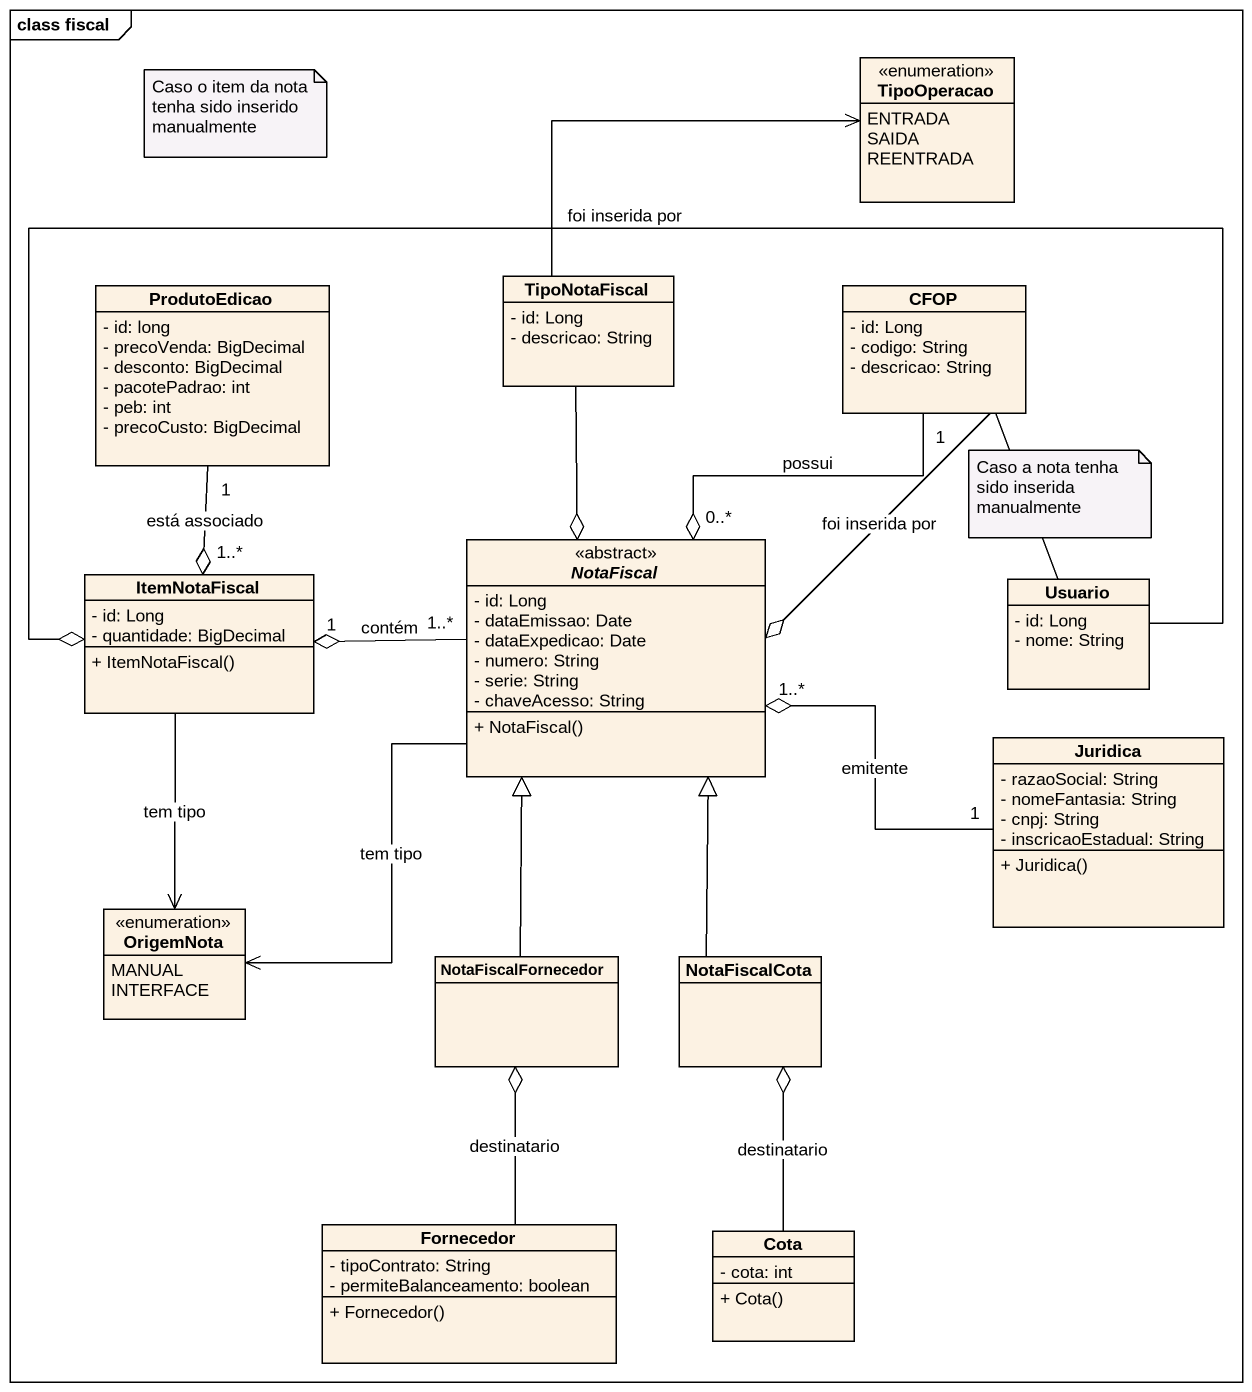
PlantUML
@startuml
mainframe class fiscal
hide circle
hide empty members
skinparam classAttributeIconSize 0
enum TipoOperacao {
  ENTRADA
  SAIDA
  REENTRADA
}
class ProdutoEdicao {
  - id: long
  - precoVenda: BigDecimal
  - desconto: BigDecimal
  - pacotePadrao: int
  - peb: int
  - precoCusto: BigDecimal
}
class TipoNotaFiscal {
  - id: Long
  - descricao: String
}
class CFOP {
  - id: Long
  - codigo: String
  - descricao: String
}
class ItemNotaFiscal {
  - id: Long
  - quantidade: BigDecimal
  + ItemNotaFiscal()
}
abstract class NotaFiscal <<abstract>> {
  - id: Long
  - dataEmissao: Date
  - dataExpedicao: Date
  - numero: String
  - serie: String
  - chaveAcesso: String
  + NotaFiscal()
}
class Usuario {
  - id: Long
  - nome: String
}
class Juridica {
  - razaoSocial: String
  - nomeFantasia: String
  - cnpj: String
  - inscricaoEstadual: String
  + Juridica()
}
enum OrigemNota {
  MANUAL
  INTERFACE
}
class NotaFiscalFornecedor
class NotaFiscalCota
class Fornecedor {
  - tipoContrato: String
  - permiteBalanceamento: boolean
  + Fornecedor()
}
class Cota {
  - cota: int
  + Cota()
}
ProdutoEdicao "1" --o "1..*" ItemNotaFiscal : está associado
TipoNotaFiscal -right-> TipoOperacao
TipoNotaFiscal --o NotaFiscal
CFOP "1" --o "0..*" NotaFiscal : possui
ItemNotaFiscal --> OrigemNota : tem tipo
NotaFiscal "1..*" -left-o "1" ItemNotaFiscal : contém
NotaFiscal --> OrigemNota : tem tipo
Usuario -left-o ItemNotaFiscal : foi inserida por
Usuario -left-o NotaFiscal : foi inserida por
Juridica "1" -left-o "1..*" NotaFiscal : emitente
NotaFiscalFornecedor -up-|> NotaFiscal
NotaFiscalCota -up-|> NotaFiscal
Fornecedor -up-o NotaFiscalFornecedor : destinatario
Cota -up-o NotaFiscalCota : destinatario
note as N1
  Caso o item da nota tenha sido inserido manualmente
end note
note as N2
  Caso a nota tenha sido inserida manualmente
end note
@enduml
